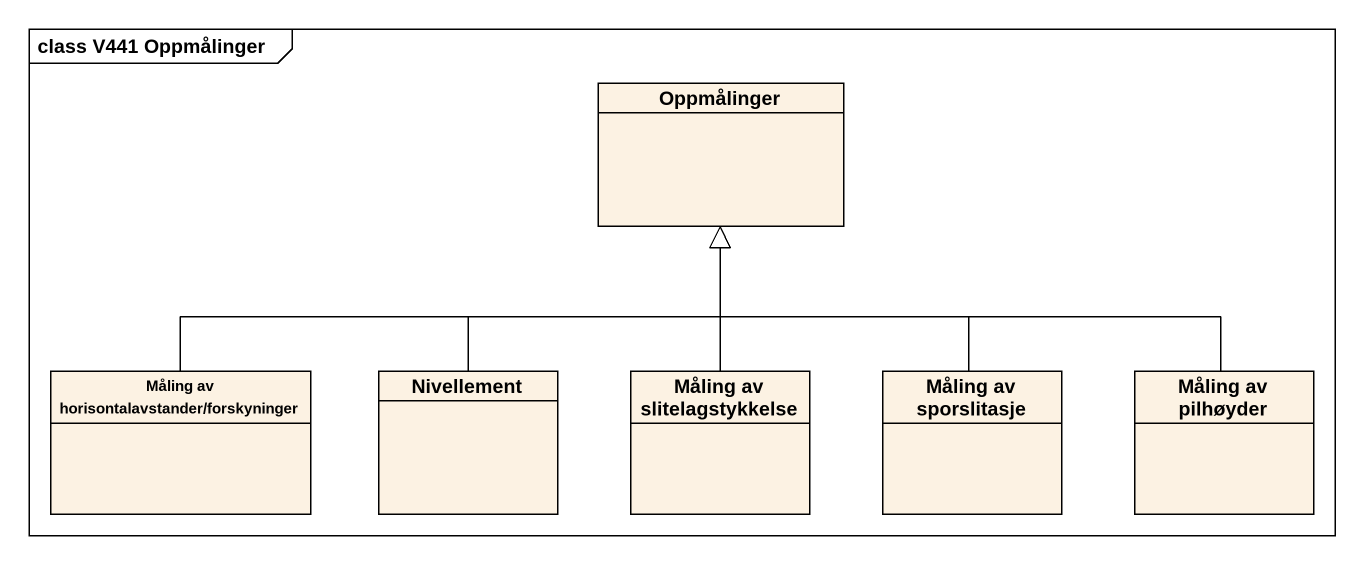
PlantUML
@startuml
mainframe class V441 Oppmålinger
hide circle
hide empty members
class Oppmålinger
class "Måling av horisontalavstander/forskyninger" as Måling_av
class Nivellement
class "Måling av slitelagstykkelse" as Måling_av_slitelagstykkelse
class "Måling av sporslitasje" as Måling_av_sporslitasje
class "Måling av pilhøyder" as Måling_av_pilhøyder
Måling_av -right-|> Oppmålinger
Nivellement -up-|> Oppmålinger
Måling_av_slitelagstykkelse -up-|> Oppmålinger
Måling_av_sporslitasje -up-|> Oppmålinger
Måling_av_pilhøyder -left-|> Oppmålinger
@enduml
